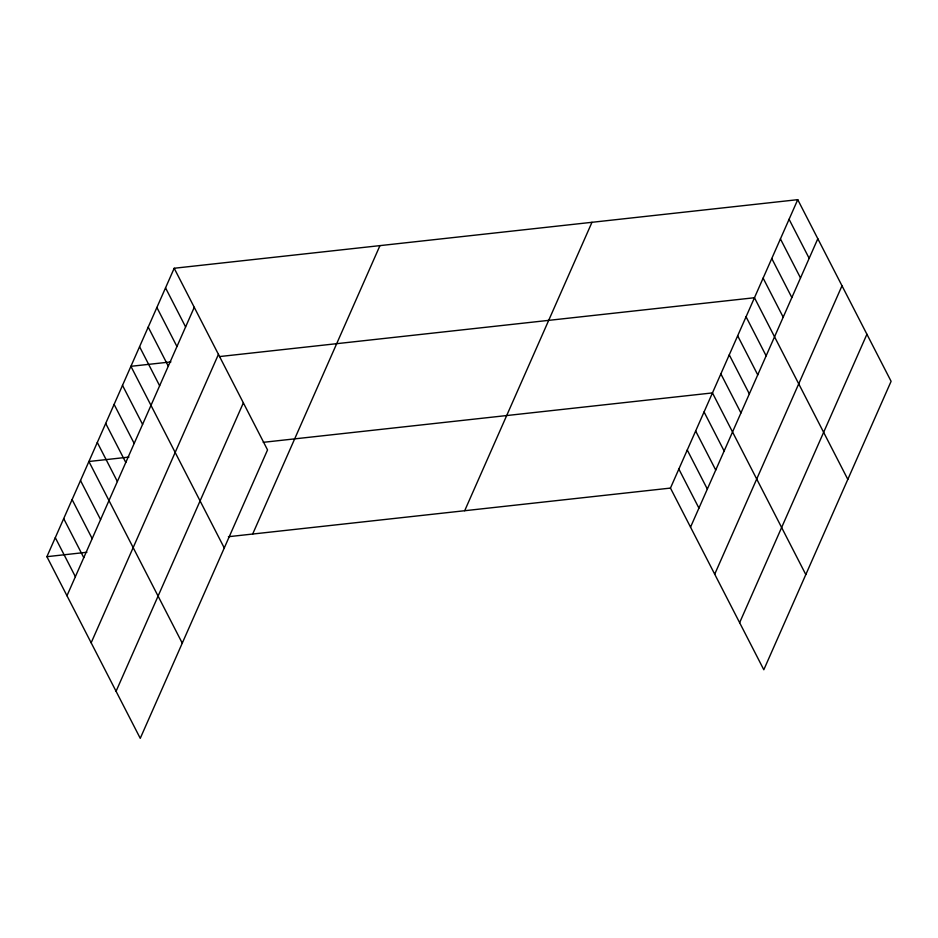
<?xml version="1.0" encoding="UTF-8"?>
<svg xmlns="http://www.w3.org/2000/svg" width="938" height="938" viewBox="0 0 938 938"><rect width="100%" height="100%" fill="white"/><g stroke="black" fill="none" stroke-linecap="round" stroke-linejoin="round"><path stroke-width="1.41" d="M174.187 268.256L267.541 449.912L140.254 738.335L46.9 556.68L174.187 268.256L797.746 199.665L891.1 381.32L763.813 669.744L670.459 488.088L797.746 199.665M66.973 595.736L194.26 307.312M91.162 642.788L218.448 354.365M116.078 691.271L243.364 402.848M252.674 534.039L379.96 245.615M464.685 510.729L591.972 222.306M690.532 527.156L817.819 238.733M714.709 574.208L841.996 285.785M739.625 622.691L866.911 334.268M170.915 361.916L130.91 366.312L224.264 547.968M219.504 356.569L754.469 297.733L847.823 479.388M128.916 457.099L88.899 461.496L182.265 643.151M263.238 442.326L712.458 392.916L805.812 574.572M46.9 556.68L86.906 552.271M228.38 536.712L670.459 488.088M789.081 219.281L809.166 258.337M780.428 238.897L800.501 277.953M771.775 258.513L791.848 297.569M763.122 278.117L783.195 317.185M746.062 316.774L766.135 355.83M737.667 335.804L757.74 374.86M729.26 354.845L749.333 393.901M720.865 373.875L740.938 412.943M704.063 411.946L724.136 451.014M695.656 430.988L715.729 470.044M687.261 450.017L707.334 489.085M678.854 469.059L698.927 508.115M165.534 287.86L185.607 326.928M156.881 307.476L176.954 346.532M148.216 327.092L168.289 366.148M139.563 346.708L159.636 385.764M122.503 385.354L142.588 424.41M114.108 404.384L134.181 443.451M105.701 423.425L125.786 462.481M97.306 442.455L117.379 481.522M80.504 480.537L100.577 519.593M72.097 499.567L92.182 538.623M63.702 518.608L83.775 557.664M55.295 537.638L75.38 576.706"/></g></svg>
